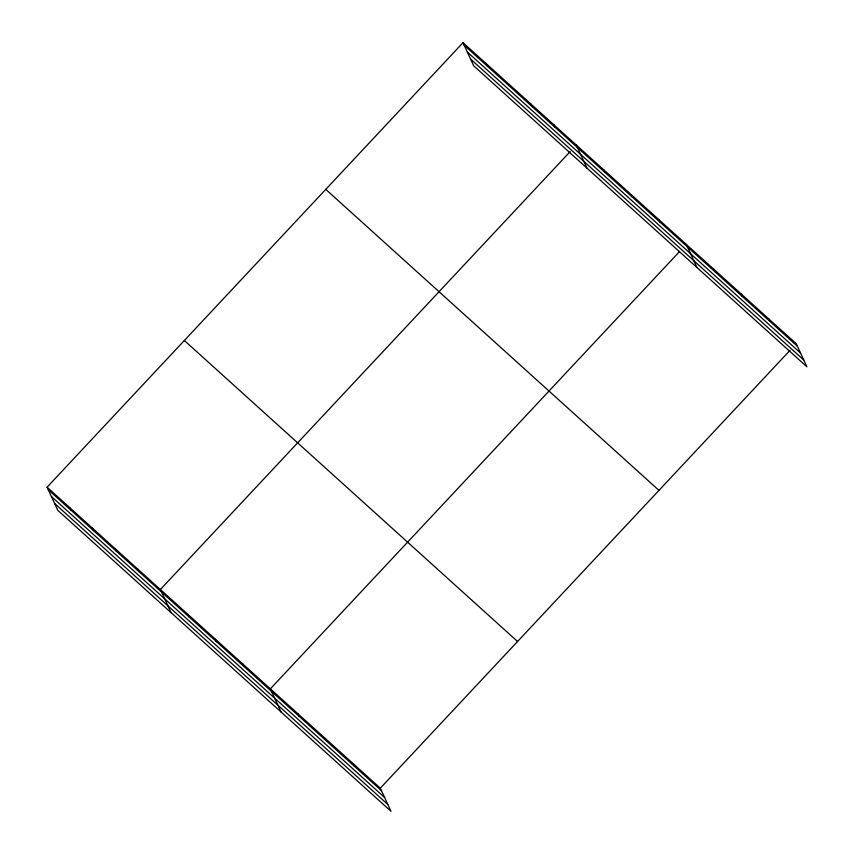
<?xml version="1.0" encoding="UTF-8"?>
<svg xmlns="http://www.w3.org/2000/svg" width="854" height="854" viewBox="0 0 854 854"><rect width="100%" height="100%" fill="white"/><g stroke="black" fill="none" stroke-linecap="round" stroke-linejoin="round"><path stroke-width="1.28" d="M47.087 487.186L380.297 788.178L390.983 811.3L57.773 510.308L47.087 487.186L463.017 42.7L796.227 343.692L806.913 366.814L473.703 65.822L463.017 42.7M570.152 151.617L160.381 589.516L171.067 612.638M679.229 251.887L270.344 688.847L281.03 711.969M380.297 788.178L790.067 350.279M464.181 45.23L797.39 346.222M467.319 52.019L800.529 353.022M470.554 59.022L803.774 360.025M325.758 189.374L658.968 490.377M184.347 340.5L517.556 641.503M48.262 489.705L381.471 790.708M51.4 496.505L384.61 797.497M54.635 503.508L387.844 804.5M768.739 318.862L769.902 321.392M741.251 294.032L742.414 296.562M713.752 269.202L714.926 271.721M686.264 244.372L696.949 267.494M658.776 219.531L659.939 222.061M631.287 194.701L632.451 197.231M603.799 169.871L604.963 172.401M576.311 145.041L586.986 168.163M553.648 124.567L554.812 127.097M530.985 104.103L532.159 106.633M508.333 83.639L509.496 86.158M485.67 63.164L486.844 65.694M352.809 763.348L353.983 765.867M325.321 738.518L326.484 741.037M297.832 713.677L298.996 716.207M242.856 664.017L244.02 666.547M215.357 639.187L216.532 641.706M187.869 614.357L189.044 616.876M137.718 569.052L138.892 571.582M115.066 548.588L116.229 551.108M92.403 528.114L93.577 530.644M69.75 507.65L70.914 510.18"/></g></svg>
